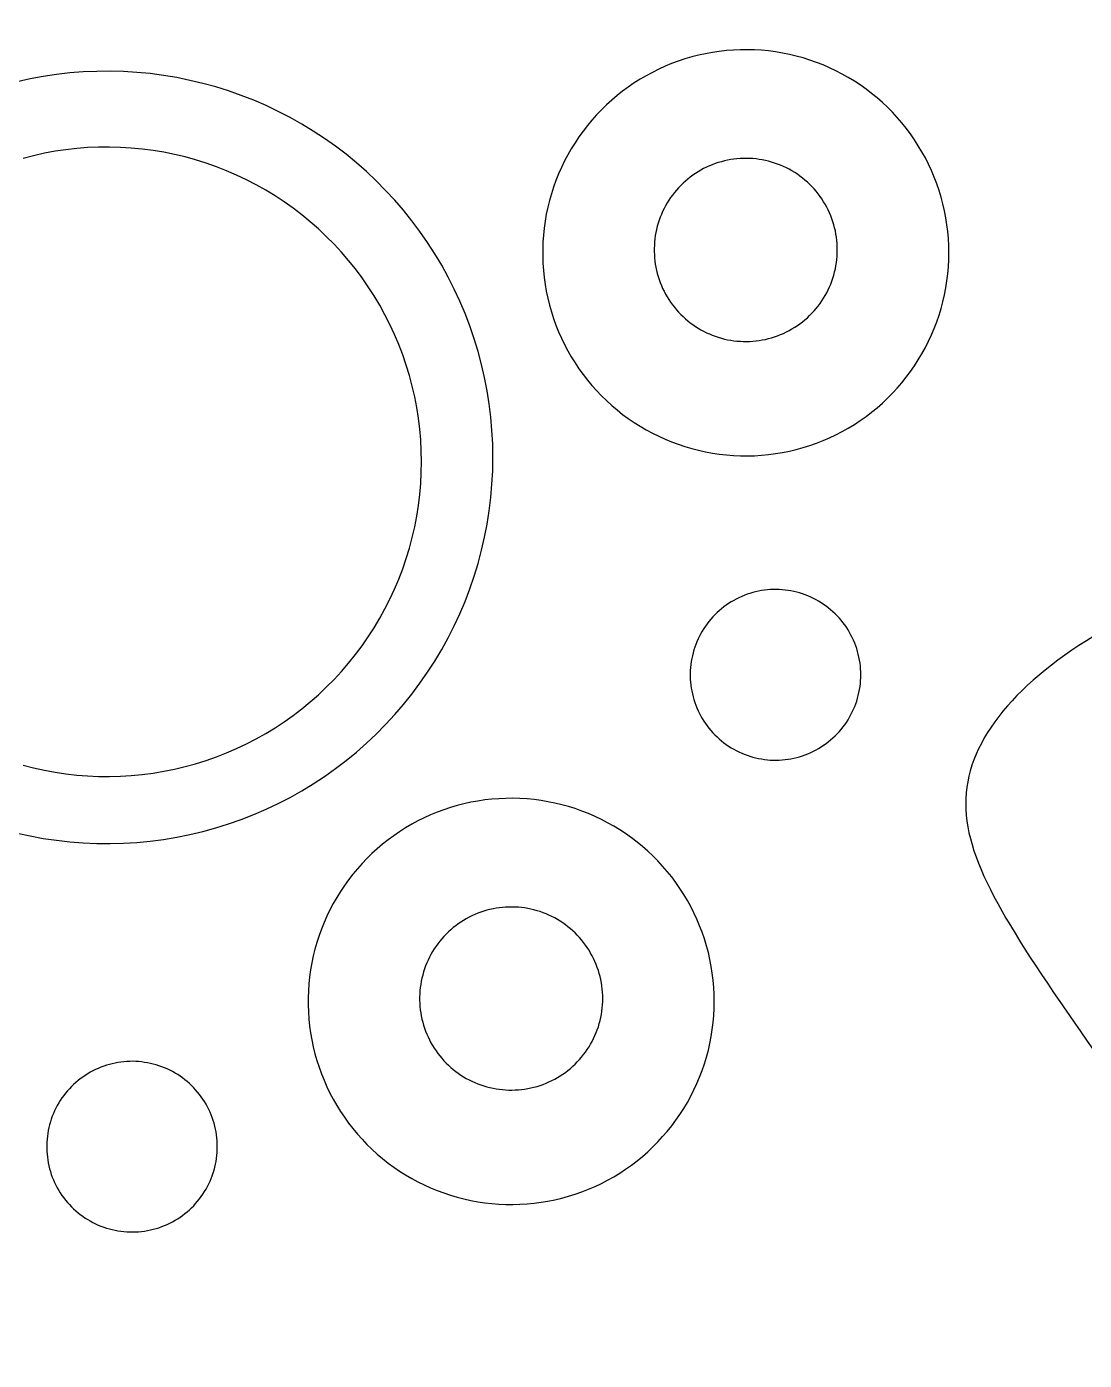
# Model space of a CAD drawing. Header units: millimetres. Extents: x -13123 to 16075, y -1 to 10560.
# Drawn here: x 1356.4 to 1448.2, y 294.7 to 410.4 of the extents above; entities that cross this region are included whole.
import ezdxf

# ---------------------------------------------------------------- set-up
doc = ezdxf.new("R2010")
doc.units = ezdxf.units.MM
doc.header["$MEASUREMENT"] = 0
doc.layers.add('inner', color=180, linetype='Continuous')
doc.layers.add('outer', color=200, linetype='Continuous')

msp = doc.modelspace()

# ---------------------------------------------------------------- linework, layer by layer
at = {"layer": 'inner'}
for points in [[(1436.48, 390.81), (1436.47, 391.42), (1436.44, 392.03), (1436.38, 392.64), (1436.31, 393.24), (1436.21, 393.85), (1436.1, 394.45), (1435.96, 395.05), (1435.8, 395.64), (1435.63, 396.22), (1435.43, 396.8), (1435.21, 397.37), (1434.97, 397.94), (1434.71, 398.49), (1434.44, 399.04), (1434.14, 399.57), (1433.83, 400.1), (1433.5, 400.61), (1433.15, 401.12), (1432.78, 401.61), (1432.4, 402.08), (1432, 402.55), (1431.58, 403), (1431.15, 403.43), (1430.71, 403.85), (1430.25, 404.25), (1429.77, 404.64), (1429.29, 405.01), (1428.79, 405.37), (1428.28, 405.7), (1427.75, 406.02), (1427.22, 406.32), (1426.68, 406.6), (1426.12, 406.86), (1425.56, 407.11), (1424.99, 407.33), (1424.41, 407.53), (1423.83, 407.72), (1423.24, 407.88), (1422.65, 408.02), (1422.05, 408.14), (1421.44, 408.24), (1420.84, 408.32), (1420.23, 408.38), (1419.62, 408.42), (1419, 408.43), (1418.39, 408.43), (1417.78, 408.4), (1417.17, 408.35), (1416.56, 408.28), (1415.96, 408.19), (1415.36, 408.08), (1414.76, 407.95), (1414.17, 407.8), (1413.58, 407.63), (1413, 407.43), (1412.42, 407.22), (1411.86, 406.99), (1411.3, 406.73), (1410.75, 406.46), (1410.21, 406.17), (1409.69, 405.86), (1409.17, 405.54), (1408.66, 405.19), (1408.17, 404.83), (1407.69, 404.45), (1407.22, 404.05), (1406.77, 403.64), (1406.33, 403.22), (1405.91, 402.77), (1405.5, 402.32), (1405.11, 401.85), (1404.74, 401.36), (1404.38, 400.87), (1404.04, 400.36), (1403.71, 399.84), (1403.41, 399.31), (1403.12, 398.77), (1402.86, 398.22), (1402.61, 397.66), (1402.38, 397.09), (1402.17, 396.51), (1401.99, 395.93), (1401.82, 395.34), (1401.67, 394.75), (1401.54, 394.15), (1401.44, 393.55), (1401.35, 392.94), (1401.29, 392.33), (1401.25, 391.72), (1401.23, 391.11), (1401.23, 390.5), (1401.25, 389.89), (1401.29, 389.28), (1401.35, 388.67), (1401.44, 388.06), (1401.54, 387.46), (1401.67, 386.86), (1401.82, 386.27), (1401.99, 385.68), (1402.17, 385.1), (1402.38, 384.52), (1402.61, 383.95), (1402.86, 383.39), (1403.12, 382.84), (1403.41, 382.3), (1403.71, 381.77), (1404.04, 381.25), (1404.38, 380.74), (1404.74, 380.25), (1405.11, 379.76), (1405.5, 379.29), (1405.91, 378.84), (1406.33, 378.39), (1406.77, 377.97), (1407.22, 377.56), (1407.69, 377.16), (1408.17, 376.78), (1408.66, 376.42), (1409.17, 376.07), (1409.69, 375.75), (1410.21, 375.44), (1410.75, 375.15), (1411.3, 374.88), (1411.86, 374.62), (1412.42, 374.39), (1413, 374.18), (1413.58, 373.98), (1414.17, 373.81), (1414.76, 373.66), (1415.36, 373.53), (1415.96, 373.42), (1416.56, 373.33), (1417.17, 373.26), (1417.78, 373.21), (1418.39, 373.18), (1419, 373.18), (1419.62, 373.19), (1420.23, 373.23), (1420.84, 373.29), (1421.44, 373.37), (1422.05, 373.47), (1422.65, 373.59), (1423.24, 373.73), (1423.83, 373.9), (1424.41, 374.08), (1424.99, 374.28), (1425.56, 374.5), (1426.12, 374.75), (1426.68, 375.01), (1427.22, 375.29), (1427.75, 375.59), (1428.28, 375.91), (1428.79, 376.24), (1429.29, 376.6), (1429.77, 376.97), (1430.25, 377.36), (1430.71, 377.76), (1431.15, 378.18), (1431.58, 378.61), (1432, 379.06), (1432.4, 379.53), (1432.78, 380), (1433.15, 380.49), (1433.5, 381), (1433.83, 381.51), (1434.14, 382.04), (1434.44, 382.57), (1434.71, 383.12), (1434.97, 383.67), (1435.21, 384.24), (1435.43, 384.81), (1435.63, 385.39), (1435.8, 385.97), (1435.96, 386.56), (1436.1, 387.16), (1436.21, 387.76), (1436.31, 388.37), (1436.38, 388.97), (1436.44, 389.58), (1436.47, 390.19)], [(1426.8, 391.05), (1426.79, 391.33), (1426.78, 391.6), (1426.75, 391.88), (1426.72, 392.15), (1426.68, 392.43), (1426.63, 392.7), (1426.56, 392.97), (1426.49, 393.23), (1426.41, 393.5), (1426.32, 393.76), (1426.23, 394.01), (1426.12, 394.27), (1426, 394.52), (1425.88, 394.77), (1425.74, 395.01), (1425.6, 395.24), (1425.45, 395.48), (1425.3, 395.7), (1425.13, 395.92), (1424.96, 396.14), (1424.78, 396.35), (1424.59, 396.55), (1424.4, 396.75), (1424.2, 396.93), (1423.99, 397.12), (1423.77, 397.29), (1423.56, 397.46), (1423.33, 397.62), (1423.1, 397.77), (1422.86, 397.91), (1422.62, 398.05), (1422.38, 398.17), (1422.13, 398.29), (1421.88, 398.4), (1421.62, 398.5), (1421.36, 398.59), (1421.1, 398.68), (1420.83, 398.75), (1420.56, 398.81), (1420.29, 398.87), (1420.02, 398.91), (1419.75, 398.95), (1419.47, 398.98), (1419.2, 398.99), (1418.92, 399), (1418.64, 399), (1418.37, 398.99), (1418.09, 398.96), (1417.82, 398.93), (1417.55, 398.89), (1417.28, 398.84), (1417.01, 398.78), (1416.74, 398.71), (1416.47, 398.64), (1416.21, 398.55), (1415.95, 398.45), (1415.7, 398.35), (1415.45, 398.23), (1415.2, 398.11), (1414.96, 397.98), (1414.72, 397.84), (1414.49, 397.69), (1414.26, 397.54), (1414.04, 397.38), (1413.82, 397.2), (1413.61, 397.03), (1413.41, 396.84), (1413.21, 396.65), (1413.02, 396.45), (1412.83, 396.24), (1412.66, 396.03), (1412.49, 395.81), (1412.33, 395.59), (1412.17, 395.36), (1412.03, 395.13), (1411.89, 394.89), (1411.76, 394.64), (1411.64, 394.39), (1411.53, 394.14), (1411.43, 393.89), (1411.33, 393.63), (1411.25, 393.36), (1411.17, 393.1), (1411.11, 392.83), (1411.05, 392.56), (1411, 392.29), (1410.96, 392.02), (1410.93, 391.74), (1410.92, 391.47), (1410.91, 391.19), (1410.91, 390.92), (1410.92, 390.64), (1410.93, 390.36), (1410.96, 390.09), (1411, 389.82), (1411.05, 389.55), (1411.11, 389.28), (1411.17, 389.01), (1411.25, 388.74), (1411.33, 388.48), (1411.43, 388.22), (1411.53, 387.96), (1411.64, 387.71), (1411.76, 387.46), (1411.89, 387.22), (1412.03, 386.98), (1412.17, 386.75), (1412.33, 386.52), (1412.49, 386.29), (1412.66, 386.08), (1412.83, 385.86), (1413.02, 385.66), (1413.21, 385.46), (1413.41, 385.27), (1413.61, 385.08), (1413.82, 384.9), (1414.04, 384.73), (1414.26, 384.57), (1414.49, 384.41), (1414.72, 384.27), (1414.96, 384.13), (1415.2, 383.99), (1415.45, 383.87), (1415.7, 383.76), (1415.95, 383.65), (1416.21, 383.56), (1416.47, 383.47), (1416.74, 383.39), (1417.01, 383.32), (1417.28, 383.26), (1417.55, 383.21), (1417.82, 383.17), (1418.09, 383.14), (1418.37, 383.12), (1418.64, 383.11), (1418.92, 383.11), (1419.2, 383.11), (1419.47, 383.13), (1419.75, 383.16), (1420.02, 383.19), (1420.29, 383.24), (1420.56, 383.29), (1420.83, 383.36), (1421.1, 383.43), (1421.36, 383.51), (1421.62, 383.6), (1421.88, 383.71), (1422.13, 383.81), (1422.38, 383.93), (1422.62, 384.06), (1422.86, 384.19), (1423.1, 384.34), (1423.33, 384.49), (1423.56, 384.65), (1423.77, 384.82), (1423.99, 384.99), (1424.2, 385.17), (1424.4, 385.36), (1424.59, 385.56), (1424.78, 385.76), (1424.96, 385.97), (1425.13, 386.18), (1425.3, 386.4), (1425.45, 386.63), (1425.6, 386.86), (1425.74, 387.1), (1425.88, 387.34), (1426, 387.59), (1426.12, 387.84), (1426.23, 388.09), (1426.32, 388.35), (1426.41, 388.61), (1426.49, 388.87), (1426.56, 389.14), (1426.63, 389.41), (1426.68, 389.68), (1426.72, 389.95), (1426.75, 390.23), (1426.78, 390.5), (1426.79, 390.78)], [(1428.84, 354.18), (1428.83, 354.43), (1428.82, 354.69), (1428.8, 354.94), (1428.77, 355.2), (1428.73, 355.45), (1428.68, 355.71), (1428.62, 355.96), (1428.55, 356.21), (1428.48, 356.45), (1428.4, 356.69), (1428.31, 356.93), (1428.21, 357.17), (1428.1, 357.4), (1427.98, 357.63), (1427.86, 357.86), (1427.73, 358.08), (1427.59, 358.3), (1427.44, 358.51), (1427.29, 358.71), (1427.12, 358.91), (1426.96, 359.11), (1426.78, 359.3), (1426.6, 359.48), (1426.41, 359.65), (1426.22, 359.82), (1426.02, 359.99), (1425.82, 360.14), (1425.61, 360.29), (1425.39, 360.43), (1425.17, 360.57), (1424.95, 360.69), (1424.72, 360.81), (1424.49, 360.92), (1424.25, 361.02), (1424.01, 361.12), (1423.77, 361.2), (1423.53, 361.28), (1423.28, 361.35), (1423.03, 361.41), (1422.78, 361.46), (1422.52, 361.5), (1422.27, 361.53), (1422.01, 361.56), (1421.75, 361.57), (1421.5, 361.58), (1421.24, 361.58), (1420.98, 361.57), (1420.73, 361.55), (1420.47, 361.52), (1420.22, 361.48), (1419.97, 361.43), (1419.71, 361.38), (1419.47, 361.31), (1419.22, 361.24), (1418.98, 361.16), (1418.73, 361.07), (1418.5, 360.97), (1418.26, 360.87), (1418.03, 360.75), (1417.81, 360.63), (1417.58, 360.5), (1417.37, 360.36), (1417.15, 360.22), (1416.95, 360.07), (1416.75, 359.91), (1416.55, 359.74), (1416.36, 359.57), (1416.18, 359.39), (1416, 359.2), (1415.83, 359.01), (1415.66, 358.81), (1415.5, 358.61), (1415.35, 358.4), (1415.21, 358.19), (1415.08, 357.97), (1414.95, 357.75), (1414.83, 357.52), (1414.72, 357.29), (1414.61, 357.05), (1414.52, 356.81), (1414.43, 356.57), (1414.35, 356.33), (1414.28, 356.08), (1414.22, 355.83), (1414.16, 355.58), (1414.12, 355.33), (1414.08, 355.07), (1414.06, 354.82), (1414.04, 354.56), (1414.03, 354.3), (1414.03, 354.05), (1414.04, 353.79), (1414.06, 353.53), (1414.08, 353.28), (1414.12, 353.02), (1414.16, 352.77), (1414.22, 352.52), (1414.28, 352.27), (1414.35, 352.02), (1414.43, 351.78), (1414.52, 351.54), (1414.61, 351.3), (1414.72, 351.06), (1414.83, 350.83), (1414.95, 350.6), (1415.08, 350.38), (1415.21, 350.16), (1415.35, 349.95), (1415.5, 349.74), (1415.66, 349.54), (1415.83, 349.34), (1416, 349.15), (1416.18, 348.96), (1416.36, 348.78), (1416.55, 348.61), (1416.75, 348.44), (1416.95, 348.28), (1417.15, 348.13), (1417.37, 347.99), (1417.58, 347.85), (1417.81, 347.72), (1418.03, 347.6), (1418.26, 347.48), (1418.5, 347.38), (1418.73, 347.28), (1418.98, 347.19), (1419.22, 347.11), (1419.47, 347.04), (1419.71, 346.97), (1419.97, 346.92), (1420.22, 346.87), (1420.47, 346.83), (1420.73, 346.8), (1420.98, 346.78), (1421.24, 346.77), (1421.5, 346.77), (1421.75, 346.78), (1422.01, 346.79), (1422.27, 346.82), (1422.52, 346.85), (1422.78, 346.89), (1423.03, 346.94), (1423.28, 347), (1423.53, 347.07), (1423.77, 347.15), (1424.01, 347.23), (1424.25, 347.33), (1424.49, 347.43), (1424.72, 347.54), (1424.95, 347.66), (1425.17, 347.78), (1425.39, 347.92), (1425.61, 348.06), (1425.82, 348.21), (1426.02, 348.36), (1426.22, 348.53), (1426.41, 348.7), (1426.6, 348.87), (1426.78, 349.05), (1426.96, 349.24), (1427.12, 349.44), (1427.29, 349.64), (1427.44, 349.84), (1427.59, 350.05), (1427.73, 350.27), (1427.86, 350.49), (1427.98, 350.72), (1428.1, 350.95), (1428.21, 351.18), (1428.31, 351.42), (1428.4, 351.66), (1428.48, 351.9), (1428.55, 352.14), (1428.62, 352.39), (1428.68, 352.64), (1428.73, 352.9), (1428.77, 353.15), (1428.8, 353.41), (1428.82, 353.66), (1428.83, 353.92)], [(1416.12, 325.83), (1416.11, 326.44), (1416.08, 327.05), (1416.03, 327.66), (1415.95, 328.27), (1415.86, 328.87), (1415.74, 329.47), (1415.61, 330.07), (1415.45, 330.66), (1415.27, 331.25), (1415.07, 331.83), (1414.85, 332.4), (1414.62, 332.96), (1414.36, 333.52), (1414.08, 334.06), (1413.79, 334.6), (1413.47, 335.12), (1413.14, 335.64), (1412.79, 336.14), (1412.43, 336.63), (1412.04, 337.11), (1411.64, 337.57), (1411.23, 338.02), (1410.8, 338.45), (1410.35, 338.87), (1409.89, 339.28), (1409.42, 339.66), (1408.93, 340.04), (1408.43, 340.39), (1407.92, 340.73), (1407.4, 341.04), (1406.86, 341.34), (1406.32, 341.62), (1405.77, 341.89), (1405.21, 342.13), (1404.64, 342.35), (1404.06, 342.56), (1403.47, 342.74), (1402.88, 342.9), (1402.29, 343.04), (1401.69, 343.16), (1401.09, 343.26), (1400.48, 343.34), (1399.87, 343.4), (1399.26, 343.44), (1398.65, 343.46), (1398.04, 343.45), (1397.42, 343.42), (1396.81, 343.38), (1396.21, 343.31), (1395.6, 343.22), (1395, 343.11), (1394.4, 342.97), (1393.81, 342.82), (1393.22, 342.65), (1392.64, 342.46), (1392.07, 342.24), (1391.5, 342.01), (1390.95, 341.76), (1390.4, 341.49), (1389.86, 341.2), (1389.33, 340.89), (1388.81, 340.56), (1388.31, 340.21), (1387.81, 339.85), (1387.33, 339.47), (1386.87, 339.08), (1386.41, 338.67), (1385.98, 338.24), (1385.55, 337.8), (1385.15, 337.34), (1384.75, 336.87), (1384.38, 336.39), (1384.02, 335.89), (1383.68, 335.38), (1383.36, 334.86), (1383.05, 334.33), (1382.77, 333.79), (1382.5, 333.24), (1382.25, 332.68), (1382.03, 332.11), (1381.82, 331.54), (1381.63, 330.95), (1381.46, 330.37), (1381.31, 329.77), (1381.19, 329.17), (1381.08, 328.57), (1381, 327.96), (1380.93, 327.36), (1380.89, 326.75), (1380.87, 326.13), (1380.87, 325.52), (1380.89, 324.91), (1380.93, 324.3), (1381, 323.69), (1381.08, 323.09), (1381.19, 322.48), (1381.31, 321.88), (1381.46, 321.29), (1381.63, 320.7), (1381.82, 320.12), (1382.03, 319.54), (1382.25, 318.98), (1382.5, 318.42), (1382.77, 317.87), (1383.05, 317.33), (1383.36, 316.79), (1383.68, 316.27), (1384.02, 315.77), (1384.38, 315.27), (1384.75, 314.79), (1385.15, 314.32), (1385.55, 313.86), (1385.98, 313.42), (1386.41, 312.99), (1386.87, 312.58), (1387.33, 312.18), (1387.81, 311.8), (1388.31, 311.44), (1388.81, 311.1), (1389.33, 310.77), (1389.86, 310.46), (1390.4, 310.17), (1390.95, 309.9), (1391.5, 309.65), (1392.07, 309.41), (1392.64, 309.2), (1393.22, 309.01), (1393.81, 308.83), (1394.4, 308.68), (1395, 308.55), (1395.6, 308.44), (1396.21, 308.35), (1396.81, 308.28), (1397.42, 308.23), (1398.04, 308.21), (1398.65, 308.2), (1399.26, 308.22), (1399.87, 308.25), (1400.48, 308.31), (1401.09, 308.39), (1401.69, 308.49), (1402.29, 308.61), (1402.88, 308.76), (1403.47, 308.92), (1404.06, 309.1), (1404.64, 309.3), (1405.21, 309.53), (1405.77, 309.77), (1406.32, 310.03), (1406.86, 310.31), (1407.4, 310.61), (1407.92, 310.93), (1408.43, 311.27), (1408.93, 311.62), (1409.42, 311.99), (1409.89, 312.38), (1410.35, 312.78), (1410.8, 313.2), (1411.23, 313.64), (1411.64, 314.09), (1412.04, 314.55), (1412.43, 315.03), (1412.79, 315.52), (1413.14, 316.02), (1413.47, 316.53), (1413.79, 317.06), (1414.08, 317.59), (1414.36, 318.14), (1414.62, 318.7), (1414.85, 319.26), (1415.07, 319.83), (1415.27, 320.41), (1415.45, 321), (1415.61, 321.59), (1415.74, 322.18), (1415.86, 322.78), (1415.95, 323.39), (1416.03, 324), (1416.08, 324.61), (1416.11, 325.22)], [(1406.44, 326.08), (1406.44, 326.35), (1406.42, 326.63), (1406.4, 326.9), (1406.37, 327.18), (1406.32, 327.45), (1406.27, 327.72), (1406.21, 327.99), (1406.14, 328.25), (1406.06, 328.52), (1405.97, 328.78), (1405.87, 329.04), (1405.76, 329.29), (1405.65, 329.54), (1405.52, 329.79), (1405.39, 330.03), (1405.25, 330.27), (1405.1, 330.5), (1404.94, 330.72), (1404.77, 330.95), (1404.6, 331.16), (1404.42, 331.37), (1404.23, 331.57), (1404.04, 331.77), (1403.84, 331.96), (1403.63, 332.14), (1403.42, 332.31), (1403.2, 332.48), (1402.97, 332.64), (1402.74, 332.79), (1402.51, 332.94), (1402.27, 333.07), (1402.02, 333.2), (1401.77, 333.32), (1401.52, 333.42), (1401.26, 333.53), (1401, 333.62), (1400.74, 333.7), (1400.47, 333.77), (1400.21, 333.84), (1399.94, 333.89), (1399.66, 333.94), (1399.39, 333.97), (1399.12, 334), (1398.84, 334.02), (1398.56, 334.02), (1398.29, 334.02), (1398.01, 334.01), (1397.74, 333.99), (1397.46, 333.96), (1397.19, 333.92), (1396.92, 333.87), (1396.65, 333.81), (1396.38, 333.74), (1396.12, 333.66), (1395.86, 333.57), (1395.6, 333.48), (1395.34, 333.37), (1395.09, 333.26), (1394.84, 333.13), (1394.6, 333), (1394.36, 332.86), (1394.13, 332.72), (1393.9, 332.56), (1393.68, 332.4), (1393.46, 332.23), (1393.25, 332.05), (1393.05, 331.86), (1392.85, 331.67), (1392.66, 331.47), (1392.48, 331.27), (1392.3, 331.05), (1392.13, 330.84), (1391.97, 330.61), (1391.82, 330.38), (1391.67, 330.15), (1391.53, 329.91), (1391.41, 329.67), (1391.29, 329.42), (1391.17, 329.17), (1391.07, 328.91), (1390.98, 328.65), (1390.89, 328.39), (1390.82, 328.12), (1390.75, 327.85), (1390.69, 327.58), (1390.65, 327.31), (1390.61, 327.04), (1390.58, 326.77), (1390.56, 326.49), (1390.55, 326.21), (1390.55, 325.94), (1390.56, 325.66), (1390.58, 325.39), (1390.61, 325.11), (1390.65, 324.84), (1390.69, 324.57), (1390.75, 324.3), (1390.82, 324.03), (1390.89, 323.77), (1390.98, 323.5), (1391.07, 323.24), (1391.17, 322.99), (1391.29, 322.74), (1391.41, 322.49), (1391.53, 322.24), (1391.67, 322), (1391.82, 321.77), (1391.97, 321.54), (1392.13, 321.32), (1392.3, 321.1), (1392.48, 320.89), (1392.66, 320.68), (1392.85, 320.48), (1393.05, 320.29), (1393.25, 320.1), (1393.46, 319.93), (1393.68, 319.75), (1393.9, 319.59), (1394.13, 319.44), (1394.36, 319.29), (1394.6, 319.15), (1394.84, 319.02), (1395.09, 318.9), (1395.34, 318.78), (1395.6, 318.68), (1395.86, 318.58), (1396.12, 318.49), (1396.38, 318.42), (1396.65, 318.35), (1396.92, 318.29), (1397.19, 318.24), (1397.46, 318.2), (1397.74, 318.17), (1398.01, 318.14), (1398.29, 318.13), (1398.56, 318.13), (1398.84, 318.14), (1399.12, 318.15), (1399.39, 318.18), (1399.66, 318.22), (1399.94, 318.26), (1400.21, 318.32), (1400.47, 318.38), (1400.74, 318.45), (1401, 318.54), (1401.26, 318.63), (1401.52, 318.73), (1401.77, 318.84), (1402.02, 318.96), (1402.27, 319.08), (1402.51, 319.22), (1402.74, 319.36), (1402.97, 319.51), (1403.2, 319.67), (1403.42, 319.84), (1403.63, 320.01), (1403.84, 320.2), (1404.04, 320.38), (1404.23, 320.58), (1404.42, 320.78), (1404.6, 320.99), (1404.77, 321.21), (1404.94, 321.43), (1405.1, 321.65), (1405.25, 321.89), (1405.39, 322.12), (1405.52, 322.36), (1405.65, 322.61), (1405.76, 322.86), (1405.87, 323.12), (1405.97, 323.37), (1406.06, 323.63), (1406.14, 323.9), (1406.21, 324.16), (1406.27, 324.43), (1406.32, 324.7), (1406.37, 324.98), (1406.4, 325.25), (1406.42, 325.53), (1406.44, 325.8)], [(1372.99, 313.22), (1372.99, 313.48), (1372.97, 313.73), (1372.95, 313.99), (1372.92, 314.25), (1372.88, 314.5), (1372.83, 314.75), (1372.77, 315), (1372.71, 315.25), (1372.63, 315.5), (1372.55, 315.74), (1372.46, 315.98), (1372.36, 316.22), (1372.25, 316.45), (1372.13, 316.68), (1372.01, 316.9), (1371.88, 317.13), (1371.74, 317.34), (1371.59, 317.55), (1371.44, 317.76), (1371.28, 317.96), (1371.11, 318.15), (1370.94, 318.34), (1370.75, 318.52), (1370.57, 318.7), (1370.37, 318.87), (1370.17, 319.03), (1369.97, 319.19), (1369.76, 319.34), (1369.55, 319.48), (1369.33, 319.61), (1369.1, 319.74), (1368.87, 319.86), (1368.64, 319.97), (1368.41, 320.07), (1368.17, 320.16), (1367.92, 320.25), (1367.68, 320.32), (1367.43, 320.39), (1367.18, 320.45), (1366.93, 320.5), (1366.68, 320.54), (1366.42, 320.58), (1366.16, 320.6), (1365.91, 320.62), (1365.65, 320.63), (1365.39, 320.62), (1365.14, 320.61), (1364.88, 320.59), (1364.63, 320.56), (1364.37, 320.52), (1364.12, 320.48), (1363.87, 320.42), (1363.62, 320.36), (1363.37, 320.29), (1363.13, 320.21), (1362.89, 320.12), (1362.65, 320.02), (1362.42, 319.91), (1362.19, 319.8), (1361.96, 319.68), (1361.74, 319.55), (1361.52, 319.41), (1361.31, 319.26), (1361.1, 319.11), (1360.9, 318.95), (1360.7, 318.79), (1360.51, 318.61), (1360.33, 318.43), (1360.15, 318.25), (1359.98, 318.06), (1359.81, 317.86), (1359.66, 317.66), (1359.51, 317.45), (1359.36, 317.23), (1359.23, 317.02), (1359.1, 316.79), (1358.98, 316.57), (1358.87, 316.33), (1358.76, 316.1), (1358.67, 315.86), (1358.58, 315.62), (1358.5, 315.37), (1358.43, 315.13), (1358.37, 314.88), (1358.32, 314.63), (1358.27, 314.37), (1358.24, 314.12), (1358.21, 313.86), (1358.19, 313.61), (1358.18, 313.35), (1358.18, 313.09), (1358.19, 312.84), (1358.21, 312.58), (1358.24, 312.32), (1358.27, 312.07), (1358.32, 311.82), (1358.37, 311.56), (1358.43, 311.31), (1358.5, 311.07), (1358.58, 310.82), (1358.67, 310.58), (1358.76, 310.34), (1358.87, 310.11), (1358.98, 309.88), (1359.1, 309.65), (1359.23, 309.43), (1359.36, 309.21), (1359.51, 308.99), (1359.66, 308.79), (1359.81, 308.58), (1359.98, 308.38), (1360.15, 308.19), (1360.33, 308.01), (1360.51, 307.83), (1360.7, 307.66), (1360.9, 307.49), (1361.1, 307.33), (1361.31, 307.18), (1361.52, 307.03), (1361.74, 306.9), (1361.96, 306.77), (1362.19, 306.64), (1362.42, 306.53), (1362.65, 306.42), (1362.89, 306.33), (1363.13, 306.24), (1363.37, 306.15), (1363.62, 306.08), (1363.87, 306.02), (1364.12, 305.96), (1364.37, 305.92), (1364.63, 305.88), (1364.88, 305.85), (1365.14, 305.83), (1365.39, 305.82), (1365.65, 305.82), (1365.91, 305.82), (1366.16, 305.84), (1366.42, 305.86), (1366.68, 305.9), (1366.93, 305.94), (1367.18, 305.99), (1367.43, 306.05), (1367.68, 306.12), (1367.92, 306.19), (1368.17, 306.28), (1368.41, 306.37), (1368.64, 306.48), (1368.87, 306.59), (1369.1, 306.7), (1369.33, 306.83), (1369.55, 306.96), (1369.76, 307.1), (1369.97, 307.25), (1370.17, 307.41), (1370.37, 307.57), (1370.57, 307.74), (1370.75, 307.92), (1370.94, 308.1), (1371.11, 308.29), (1371.28, 308.48), (1371.44, 308.68), (1371.59, 308.89), (1371.74, 309.1), (1371.88, 309.32), (1372.01, 309.54), (1372.13, 309.76), (1372.25, 309.99), (1372.36, 310.22), (1372.46, 310.46), (1372.55, 310.7), (1372.63, 310.94), (1372.71, 311.19), (1372.77, 311.44), (1372.83, 311.69), (1372.88, 311.94), (1372.92, 312.2), (1372.95, 312.45), (1372.97, 312.71), (1372.99, 312.96)]]:
    msp.add_lwpolyline(points, close=True, dxfattribs=at)
for points in [[(1355.61, 340.44), (1356.75, 340.19), (1357.89, 339.98), (1359.04, 339.81), (1360.2, 339.68), (1361.36, 339.59), (1362.52, 339.54), (1363.68, 339.53), (1364.85, 339.56), (1366.01, 339.63), (1367.17, 339.74), (1368.32, 339.89), (1369.47, 340.08), (1370.61, 340.31), (1371.74, 340.58), (1372.86, 340.89), (1373.97, 341.24), (1375.07, 341.62), (1376.15, 342.05), (1377.22, 342.51), (1378.27, 343.01), (1379.31, 343.54), (1380.32, 344.11), (1381.31, 344.72), (1382.29, 345.36), (1383.24, 346.03), (1384.16, 346.73), (1385.06, 347.47), (1385.94, 348.24), (1386.78, 349.03), (1387.6, 349.86), (1388.39, 350.72), (1389.15, 351.6), (1389.88, 352.5), (1390.58, 353.44), (1391.24, 354.39), (1391.87, 355.37), (1392.47, 356.37), (1393.03, 357.39), (1393.56, 358.42), (1394.04, 359.48), (1394.5, 360.55), (1394.91, 361.64), (1395.29, 362.74), (1395.63, 363.85), (1395.93, 364.98), (1396.19, 366.11), (1396.41, 367.25), (1396.59, 368.4), (1396.73, 369.56), (1396.83, 370.72), (1396.89, 371.88), (1396.91, 373.04), (1396.89, 374.21), (1396.83, 375.37), (1396.73, 376.53), (1396.59, 377.68), (1396.41, 378.83), (1396.19, 379.97), (1395.93, 381.11), (1395.63, 382.23), (1395.29, 383.34), (1394.91, 384.45), (1394.5, 385.53), (1394.04, 386.6), (1393.56, 387.66), (1393.03, 388.7), (1392.47, 389.72), (1391.87, 390.72), (1391.24, 391.69), (1390.58, 392.65), (1389.88, 393.58), (1389.15, 394.49), (1388.39, 395.37), (1387.6, 396.22), (1386.78, 397.05), (1385.94, 397.85), (1385.06, 398.61), (1384.16, 399.35), (1383.24, 400.06), (1382.29, 400.73), (1381.31, 401.37), (1380.32, 401.97), (1379.31, 402.54), (1378.27, 403.08), (1377.22, 403.58), (1376.15, 404.04), (1375.07, 404.46), (1373.97, 404.85), (1372.86, 405.2), (1371.74, 405.5), (1370.61, 405.77), (1369.47, 406.01), (1368.32, 406.2), (1367.17, 406.35), (1366.01, 406.46), (1364.85, 406.53), (1363.68, 406.56), (1362.52, 406.55), (1361.36, 406.5), (1360.2, 406.41), (1359.04, 406.28), (1357.89, 406.11), (1356.75, 405.9), (1355.61, 405.64)], [(1356.13, 346.33), (1357.05, 346.1), (1357.98, 345.89), (1358.91, 345.72), (1359.85, 345.58), (1360.79, 345.47), (1361.73, 345.4), (1362.68, 345.36), (1363.63, 345.35), (1364.58, 345.38), (1365.52, 345.43), (1366.47, 345.52), (1367.41, 345.65), (1368.34, 345.8), (1369.27, 345.99), (1370.19, 346.21), (1371.11, 346.46), (1372.01, 346.75), (1372.91, 347.06), (1373.79, 347.41), (1374.66, 347.78), (1375.52, 348.19), (1376.36, 348.62), (1377.19, 349.09), (1378, 349.58), (1378.79, 350.1), (1379.56, 350.65), (1380.32, 351.23), (1381.05, 351.83), (1381.76, 352.45), (1382.45, 353.1), (1383.12, 353.77), (1383.76, 354.47), (1384.38, 355.19), (1384.98, 355.93), (1385.55, 356.69), (1386.09, 357.46), (1386.6, 358.26), (1387.09, 359.08), (1387.54, 359.91), (1387.97, 360.75), (1388.37, 361.61), (1388.74, 362.49), (1389.08, 363.37), (1389.38, 364.27), (1389.66, 365.18), (1389.9, 366.09), (1390.12, 367.02), (1390.3, 367.95), (1390.44, 368.88), (1390.56, 369.82), (1390.64, 370.77), (1390.69, 371.72), (1390.71, 372.66), (1390.69, 373.61), (1390.64, 374.56), (1390.56, 375.5), (1390.44, 376.44), (1390.3, 377.38), (1390.12, 378.31), (1389.9, 379.24), (1389.66, 380.15), (1389.38, 381.06), (1389.08, 381.96), (1388.74, 382.84), (1388.37, 383.72), (1387.97, 384.58), (1387.54, 385.42), (1387.09, 386.25), (1386.6, 387.07), (1386.09, 387.86), (1385.55, 388.64), (1384.98, 389.4), (1384.38, 390.14), (1383.76, 390.86), (1383.12, 391.55), (1382.45, 392.23), (1381.76, 392.88), (1381.05, 393.5), (1380.32, 394.1), (1379.56, 394.68), (1378.79, 395.23), (1378, 395.75), (1377.19, 396.24), (1376.36, 396.7), (1375.52, 397.14), (1374.66, 397.55), (1373.79, 397.92), (1372.91, 398.27), (1372.01, 398.58), (1371.11, 398.87), (1370.19, 399.12), (1369.27, 399.34), (1368.34, 399.53), (1367.41, 399.68), (1366.47, 399.8), (1365.52, 399.89), (1364.58, 399.95), (1363.63, 399.98), (1362.68, 399.97), (1361.73, 399.93), (1360.79, 399.85), (1359.85, 399.75), (1358.91, 399.61), (1357.98, 399.44), (1357.05, 399.23), (1356.13, 399)]]:
    msp.add_lwpolyline(points, dxfattribs=at)
for points, knots in [([(555.3, 691.55), (579.29, 691.84), (584, 684.24), (591.96, 649.87), (611.85, 589.82), (620.54, 554.73), (635.37, 546.41), (677.33, 542.07), (720.75, 540.62), (748.96, 537.72), (772.48, 529.77), (776.46, 513.85), (779.35, 490.33), (778.99, 453.43), (781.52, 451.26), (788.76, 450.18), (855.69, 453.07), (866.9, 463.56), (870.88, 477.67), (879.56, 516.02), (889.33, 569.2), (913.41, 632.53), (956.29, 706.05), (1014.84, 772.76), (1080.19, 817), (1150.98, 851.04), (1248.33, 879.63), (1324.57, 885.76), (1435.73, 890.07), (1562.31, 872.43), (1656.73, 830.93), (1741.8, 767.64), (1792.64, 697.09), (1832.07, 609.94), (1869.42, 470.91), (1886.02, 399.31), (1899.51, 381.68), (1921.3, 374.41), (1969.03, 382.71), (2033.14, 393.33), (2362.58, 400.05), (2856.74, 411.81), (3170.22, 419.38), (3550.08, 426.1), (3712.66, 422.65), (3769.46, 422.65), (3787.1, 440.29), (3814.67, 516.94), (3842.24, 606.26), (3883.33, 702.39), (3965.29, 784.35), (4068.01, 843.49), (4182.14, 873.58), (4276.56, 883.96), (4386.54, 879.81), (4492.37, 866.32), (4607.53, 822.74), (4674.97, 771.9), (4732.04, 700.31), (4757.98, 641.17), (4779.77, 582.03), (4785.99, 536.38), (4797.4, 516.67), (4812.97, 506.29), (4844.09, 503.18), (4931.48, 522.45), (4954.7, 541.21), (4981.06, 583.64), (5002.49, 622.94), (5034.65, 665.82), (5089.59, 689.49), (5141.84, 702), (5184.72, 704.68), (5207.05, 695.3), (5227.59, 678.77), (5243.67, 652.87), (5253.26, 635.54), (5261.08, 632.35), (5264.23, 631.71)], [0, 0, 0, 0, 1, 2, 3, 4, 5, 6, 7, 8, 9, 10, 11, 12, 13, 14, 15, 16, 17, 18, 19, 20, 21, 22, 23, 24, 25, 26, 27, 28, 29, 30, 31, 32, 33, 34, 35, 36, 37, 38, 39, 40, 41, 42, 43, 44, 45, 46, 47, 48, 49, 50, 51, 52, 53, 54, 55, 56, 57, 58, 59, 60, 61, 62, 63, 64, 65, 66, 67, 68, 69, 70, 71, 72, 73, 74, 75, 75.475794, 75.475794, 75.475794, 75.475794]), ([(1807.08, 276.63), (1806.8, 282.8), (1805.75, 312.85), (1802.32, 432.89), (1764.5, 618.62), (1709.87, 711.06), (1603.14, 788.38), (1503.97, 825.36), (1377.91, 829.56), (1226.64, 819.48), (1128.31, 777.46), (1073.68, 736.28), (998.04, 664), (964.43, 593.41), (943.42, 524.49), (930.81, 444.65), (924.93, 337.92), (923.03, 299.38), (921.54, 287.2), (921.2, 285.01)], [129.626974, 129.626974, 129.626974, 129.626974, 130, 131, 132, 133, 134, 135, 136, 137, 138, 139, 140, 141, 142, 143, 144, 145, 145.255572, 145.255572, 145.255572, 145.255572])]:
    msp.add_open_spline(points, degree=3, knots=knots, dxfattribs=at)
msp.add_open_spline([(1605.61, 386.18), (1573.46, 387.49), (1534.76, 380.74), (1481.79, 369.88), (1448.87, 359.97), (1434.17, 345.03), (1443.15, 329.27), (1469.98, 292.73), (1501.13, 258.7), (1537.74, 228.88), (1551.67, 217.8)], degree=3, dxfattribs=at)
msp.add_open_spline([(1605.61, 386.18), (1573.46, 387.49), (1534.76, 380.74), (1481.79, 369.88), (1448.87, 359.97), (1434.17, 345.03), (1443.15, 329.27), (1469.98, 292.73), (1501.13, 258.7), (1537.74, 228.88), (1551.67, 217.8)], degree=3, dxfattribs=at)
at = {"layer": 'outer'}
msp.add_rational_spline([(577.02, 736.56), (577.02, 736.56), (577.18, 736.32), (577.45, 735.91), (577.88, 735.34), (578.31, 734.77), (578.74, 734.2), (569.16, 725.06), (558.29, 712.81), (558.29, 695.58), (553.23, 687.62), (543.1, 685.81), (537.03, 675.1), (539.27, 649), (539.95, 640.16), (521.86, 633.72), (511.59, 622.55), (499.53, 610.49), (499.53, 596.65), (500.87, 567.62), (508.46, 504.19), (512.93, 467.57), (520.08, 442.11), (524.54, 439.88), (533.03, 437.65), (537.5, 442.56), (535.26, 466.68), (538.39, 487.67), (545.98, 501.07), (552.68, 500.62), (555.87, 499.64), (560.21, 481.19), (566.72, 447.19), (582.64, 387.86), (583.72, 375.56), (581.19, 374.83), (565.63, 373.75), (560.93, 367.96), (564.91, 354.57), (575.4, 342.27), (616.28, 321.65), (652.32, 314.93), (652.38, 314.84), (658.76, 305.24), (667.76, 284.98), (700.54, 267.33), (740.04, 257.24), (823.24, 258.08), (879.55, 253.04), (906.44, 256.4), (917.2, 269.47), (920.21, 278.63), (921.2, 285.01), (944.03, 300), (989.8, 300), (1000.94, 297.84), (1037.36, 118.52), (1178.41, 1.96), (1361.38, 0), (1544.35, -1.96), (1687.88, 111.54), (1728.14, 290.04), (1762.25, 288.01), (1788.56, 283.54), (1807.08, 276.63), (1807.54, 266.27), (1808.7, 254.01), (1813.58, 248.45), (1826.58, 249.02), (1889.34, 252.87), (2085.32, 269.52), (2272.34, 278.48), (2712.97, 282.33), (3192.04, 284.89), (3548.13, 279.77), (3827.21, 263.28), (3837.42, 263.28), (3841.15, 266.38), (3842.82, 278.23), (3843.14, 286.59), (3883.1, 294.55), (3912.56, 297.95), (3931.51, 296.8), (3970.7, 106.63), (4124.94, -11.32), (4318.73, 0.69), (4512.53, 12.7), (4651.02, 148.79), (4666.43, 342.34), (4714.54, 344.75), (4738.59, 342.85), (4738.58, 336.64), (4738.59, 334.09), (4738.82, 319.98), (4742.8, 315.01), (4755.05, 316.37), (4806.11, 322.5), (5061, 354.97), (5086.01, 356.31), (5100.31, 348.27), (5105.22, 342.01), (5135.59, 343.35), (5176.68, 344.69), (5240.99, 354.52), (5263.32, 356.75), (5282.53, 371.49), (5301.29, 399.63), (5306.2, 408.11), (5298.61, 408.11), (5287.44, 412.13), (5283.87, 428.21), (5313.79, 479.13), (5344.16, 535.4), (5365.6, 593.91), (5368.73, 618.92), (5363.37, 625.62), (5318.71, 629.2), (5280, 630.32), (5267.7, 631), (5264.23, 631.71), (5263.8, 641.02), (5264.26, 657.22), (5267.7, 694.69), (5274.82, 708.87), (5280.78, 810.84), (5280.78, 830.93), (5269.61, 848.8), (5261.58, 874.7), (5261.13, 907.31), (5254.43, 919.37), (5240.58, 938.13), (5237.4, 991.14), (5226.96, 1061.64), (5229.35, 1108.02), (5237.23, 1107.94), (5246.78, 1107.91), (5253.62, 1110.27), (5254.5, 1114.66), (5253.62, 1121.99), (5246, 1143.38), (5247.76, 1211.66), (5249.52, 1225.72), (5255.67, 1234.81), (5254.5, 1243.6), (5232.49, 1264.82), (5200.29, 1301.72), (5071.5, 1423.27), (4906.17, 1553.51), (4837.55, 1598.72), (4841.34, 1607.32), (4846.38, 1617.44), (4863.2, 1634.26), (4895.18, 1641.43), (4909.51, 1645.84), (4912.27, 1649.7), (4878.08, 1659.62), (4729.76, 1687.74), (4567.43, 1705.4), (4476.49, 1713.12), (4472.62, 1713.45), (4467.54, 1717.29), (4448.66, 1730.31), (4427.63, 1739.05), (4407.07, 1744.77), (4407, 1765.5), (4405.58, 1778.8), (4402.49, 1782.59), (4398.93, 1785.92), (4362.14, 1786.63), (4340.78, 1785.44), (4322.98, 1784.26), (4304.29, 1779.19), (4277.86, 1769.56), (4273.05, 1767.77), (4259.36, 1769), (4212.68, 1772.31), (4070.29, 1780.53), (3814.44, 1786.6), (3166.23, 1776.95), (2982.07, 1759.3), (2912.4, 1741.69), (2880.43, 1730.5), (2867.47, 1725.96), (2854.99, 1721.03), (2843.56, 1716.07), (2829.44, 1714.21), (2797.12, 1709.19), (2743.96, 1703.65), (2658.22, 1685.92), (2567.42, 1662.41), (2523.84, 1645.63), (2397.38, 1567.99), (2164.77, 1427.62), (1909.01, 1260.07), (1839.03, 1215.47), (1808.07, 1193.16), (1797.54, 1188.42), (1792.23, 1189.19), (1775.57, 1191.95), (1739.21, 1204.07), (1669.09, 1191.82), (1537.71, 1178.89), (1385.23, 1157.1), (1227.3, 1131.92), (1091.83, 1104.01), (977.47, 1082.22), (755.02, 1014.85), (675.52, 975.55), (639.79, 949.64), (631.3, 949.64), (622.81, 948.75), (620.51, 942.61), (618.92, 940.52), (617.4, 938.63), (607.11, 926.7), (588.39, 898.36), (580.83, 879.98), (574.81, 854.38), (570.69, 817.44), (568.73, 774.83), (569.19, 761.14), (570.01, 753.19), (572.65, 744.67), (575.36, 739.17), (576.7, 737.02), (577.02, 736.56)], [1, 1, 1, 1, 1, 1, 1, 1, 1, 1, 1, 1, 1, 1, 1, 1, 1, 1, 1, 1, 1, 1, 1, 1, 1, 1, 1, 1, 1, 1, 1, 1, 1, 1, 1, 1, 1, 1, 1, 1, 1, 1, 1, 1, 1, 1, 1, 1, 1, 1, 1, 1, 1, 1, 1, 1, 0.851775121752, 0.851775121752, 1, 0.851775121752, 0.851775121752, 1, 1, 1, 1, 1, 1, 1, 1, 1, 1, 1, 1, 1, 1, 1, 1, 1, 1, 1, 1, 1, 1, 0.836844261587, 0.836844261587, 1, 0.836844261587, 0.836844261587, 1, 1, 1, 1, 1, 1, 1, 1, 1, 1, 1, 1, 1, 1, 1, 1, 1, 1, 1, 1, 1, 1, 1, 1, 1, 1, 1, 1, 1, 1, 1, 1, 1, 1, 1, 1, 1, 1, 1, 1, 1, 1, 1, 1, 1, 1, 1, 1, 1, 1, 1, 1, 1, 1, 1, 1, 1, 1, 1, 1, 1, 1, 1, 1, 1, 1, 1, 1, 1, 1, 1, 1, 1, 1, 1, 1, 1, 1, 1, 1, 1, 1, 1, 1, 1, 1, 1, 1, 1, 1, 1, 1, 1, 1, 1, 1, 1, 1, 1, 1, 1, 1, 1, 1, 1, 1, 1, 1, 1, 1, 1, 1, 1, 1, 1, 1, 1, 1, 1, 1, 1, 1, 1, 1, 1, 1, 1, 1, 1, 1, 1, 1, 1, 1, 1, 1, 1, 1], degree=3, knots=[-2229.945291, -2229.945291, -2229.945291, -2229.945291, -2228.945291, -2228.945291, -2228.945291, -2227.945291, -2227.945291, -2227.945291, -2227.143069, -2226.143069, -2225.143069, -2224.143069, -2223.143069, -2222.182453, -2222.182453, -2222.182453, -2221.182453, -2220.182453, -2219.182453, -2218.182453, -2217.182453, -2216.182453, -2215.182453, -2214.182453, -2213.182453, -2212.182453, -2211.182453, -2210.182453, -2209.182453, -2208.182453, -2207.182453, -2206.182453, -2205.182453, -2204.182453, -2203.182453, -2202.182453, -2201.182453, -2200.182453, -2199.182453, -2198.182453, -2197.182453, -2197.182453, -2197.182453, -2197.1734, -2196.1734, -2195.1734, -2194.1734, -2193.1734, -2192.1734, -2191.1734, -2190.1734, -2189.428972, -2189.428972, -2189.428972, -2188.428972, -2188.428972, -2188.428972, -1682.790842, -1682.790842, -1682.790842, -1177.152713, -1177.152713, -1177.152713, -1176.152713, -1176.152713, -1176.152713, -1175.525739, -1174.525739, -1173.525739, -1172.525739, -1171.525739, -1170.525739, -1169.525739, -1168.525739, -1167.525739, -1166.525739, -1165.525739, -1164.525739, -1163.792008, -1163.792008, -1163.792008, -1162.792008, -1162.792008, -1162.792008, -631.212944, -631.212944, -631.212944, -99.633881, -99.633881, -99.633881, -98.633881, -98.633881, -98.633881, -98.443786, -97.443786, -96.443786, -95.443786, -94.443786, -93.443786, -92.443786, -91.443786, -90.443786, -89.443786, -88.443786, -87.443786, -86.443786, -85.443786, -84.443786, -83.443786, -82.443786, -81.443786, -80.443786, -79.443786, -78.443786, -77.443786, -76.443786, -75.443786, -74.443786, -73.91958, -73.91958, -73.91958, -73.351149, -72.351149, -71.351149, -70.351149, -69.351149, -68.351149, -67.351149, -66.351149, -65.351149, -64.351149, -63.351149, -62.351149, -62.351149, -62.351149, -61.934937, -60.934937, -59.934937, -58.934937, -57.934937, -56.934937, -55.934937, -54.934937, -53.934937, -52.934937, -51.934937, -50.934937, -49.934937, -49.934937, -49.934937, -49.461716, -48.461716, -47.461716, -46.461716, -45.461716, -44.461716, -43.461716, -42.461716, -42.417351, -42.417351, -42.417351, -42.047355, -41.155017, -41.155017, -41.155017, -40.155017, -39.155017, -38.155017, -37.155017, -36.155017, -35.155017, -34.155017, -33.947572, -33.947572, -33.947572, -33.463566, -32.463566, -31.463566, -30.463566, -29.463566, -28.463566, -28.463566, -28.463566, -28.058288, -28.058288, -28.058288, -27.54378, -26.54378, -25.54378, -24.54378, -23.54378, -22.54378, -21.54378, -20.54378, -19.54378, -18.54378, -18.54378, -18.54378, -18, -17, -16, -15, -14, -13, -12, -11, -10, -9, -8, -7, -6, -5, -4.421385, -4.421385, -4.421385, -3.421385, -2.421385, -1.421385, -0.421385, 0.578615, 1.578615, 2.578615, 3.578615, 4.578615, 4.850979, 4.850979, 4.850979, 4.850979], dxfattribs=at)

doc.saveas('drawing.dxf')
